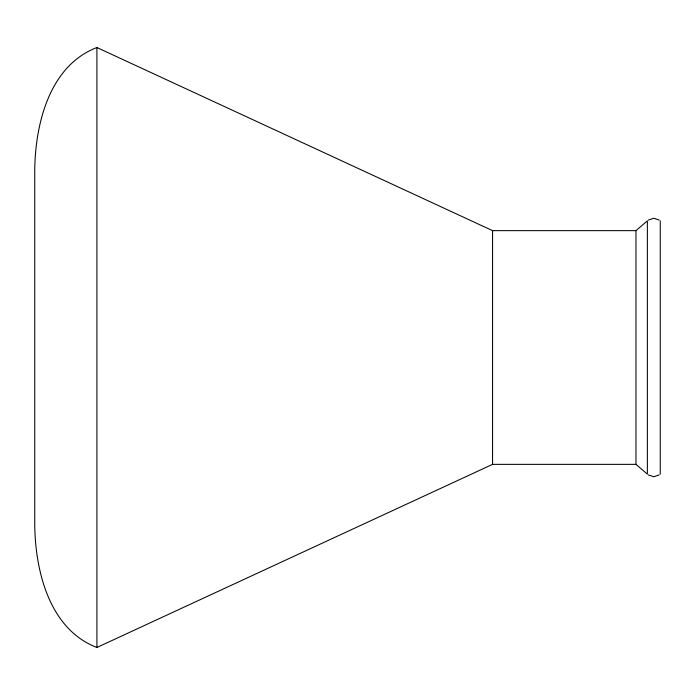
<?xml version="1.0" encoding="UTF-8"?>
<svg xmlns="http://www.w3.org/2000/svg" width="695" height="695" viewBox="0 0 695 695"><rect width="100%" height="100%" fill="white"/><g stroke="black" fill="none" stroke-linecap="round" stroke-linejoin="round"><path stroke-width="1.04" d="M635.968 230.644L647.375 220.854L647.375 474.146L635.968 464.356L492.564 464.356L96.909 647.479C49.597 629.34 35.48 571.638 34.75 525.889L34.75 169.111C35.48 123.362 49.597 65.66 96.909 47.521L492.564 230.644L635.968 230.644L635.968 464.356M648.383 220.072L653.813 218.256L659.242 220.072M659.242 474.928L653.813 476.744L648.383 474.928M660.25 220.854L660.25 474.146M492.564 230.644L492.564 464.356M96.909 47.521L96.909 647.479"/></g></svg>
